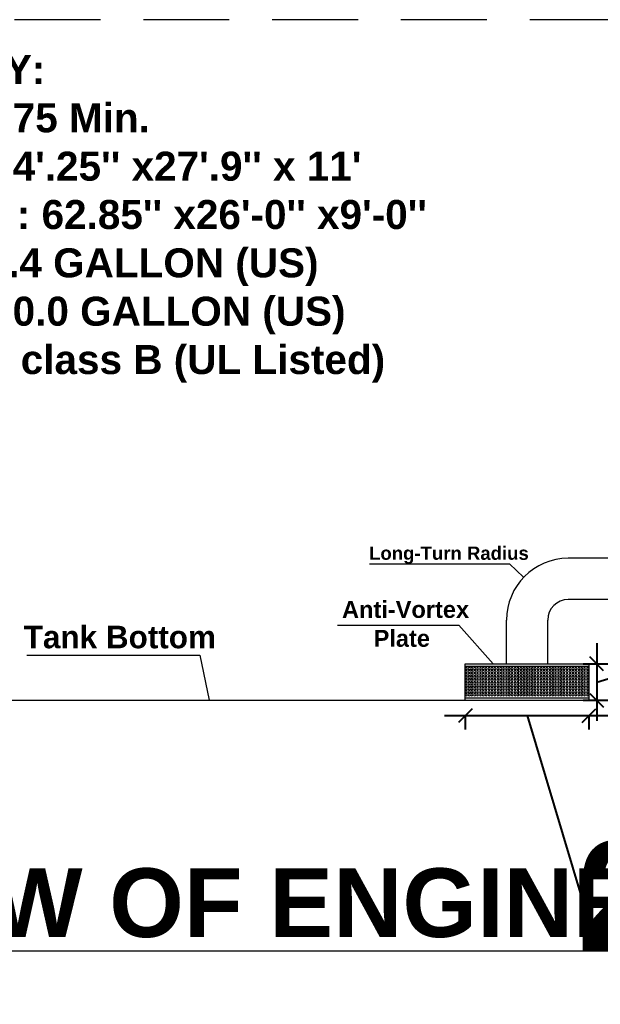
# Model space of a CAD drawing. Header units: inches. Extents: x -98933 to 1585249, y -3352739 to 192771.
# Drawn here: x 58702.5 to 58787, y 49781 to 49924.2 of the extents above; entities that cross this region are included whole.
import ezdxf

# ---------------------------------------------------------------- set-up
doc = ezdxf.new("R2010")
doc.units = ezdxf.units.IN
doc.header["$MEASUREMENT"] = 0
doc.header["$PDMODE"] = 35
doc.linetypes.add('HIDDEN', pattern=[0.375, 0.25, -0.125])
doc.layers.get('0').update_dxf_attribs({"lineweight": 0})
doc.layers.get('Defpoints').update_dxf_attribs({"lineweight": 0})
for name, color, linetype, lineweight in [('03 cable', 242, 'Continuous', 25), ('Col.Tex', 3, 'Continuous', 5), ('Diamention', 30, 'Continuous', 0), ('DIMINSON', 30, 'Continuous', 5), ('Text', 7, 'Continuous', 0)]:
    doc.layers.add(name, color=color, linetype=linetype, lineweight=lineweight)
doc.styles.add('DIM', font='times.ttf')
doc.styles.get("Standard").update_dxf_attribs({"font": 'arialbd.ttf', "height": 24})
doc.dimstyles.new('Dim-8', dxfattribs={"dimscale": 0, "dimtxt": 7, "dimasz": 3, "dimexe": 3, "dimexo": 2.5, "dimgap": 0.09375, "dimtad": 1, "dimtoh": 1, "dimdec": 0, "dimzin": 3, "dimdsep": 46, "dimlunit": 4, "dimtxsty": 'DIM', "dimblk": 'OBLIQUE', "dimcen": 11.34375, "dimdle": 3, "dimclrd": 256, "dimclre": 256, "dimclrt": 1, "dimadec": 0, "dimazin": 1, "dimtfac": 40, "dimtdec": 0, "dimtix": 1, "dimtofl": 0, "dimtmove": 1, "dimatfit": 3, "dimfxl": 1, "dimfrac": 1, "dimtolj": 1, "dimtzin": 0, "dimarcsym": 0})

# ---------------------------------------------------------------- blocks, each defined once
blk = doc.blocks.new('_Oblique')
at = {"color": 0, "linetype": 'ByBlock', "lineweight": -2}
blk.add_line((-0.5, -0.5), (0.5, 0.5), dxfattribs=at)
blk = doc.blocks.new('*D290')
at = {"linetype": 'Continuous', "lineweight": -2, "ltscale": 200, "transparency": 16777216}
for p, q in [((58764.34, 49822.97), (58788.34, 49822.97)), ((58767.34, 49822.97), (58767.34, 49820.97)), ((58776.34, 49822.97), (58784.21, 49796.73)), ((58785.34, 49823.04), (58785.34, 49820.97)), ((58784.21, 49796.73), (58784.4, 49796.73))]:
    blk.add_line(p, q, dxfattribs=at)
at = {"layer": 'Defpoints', "color": 0, "ltscale": 200, "transparency": 16777216}
for p in [(58767.34, 49825.21), (58785.34, 49825.54), (58785.34, 49822.97)]:
    blk.add_point(p, dxfattribs=at)
at = {"lineweight": -2, "ltscale": 200, "transparency": 16777216, "xscale": 2, "yscale": 2, "zscale": 2, "rotation": 180}
blk.add_blockref('_Oblique', (58767.34, 49822.97), dxfattribs=at)
at = {"lineweight": -2, "ltscale": 200, "transparency": 16777216, "xscale": 2, "yscale": 2, "zscale": 2}
blk.add_blockref('_Oblique', (58785.34, 49822.97), dxfattribs=at)
at = {"color": 0, "lineweight": 5, "ltscale": 200, "transparency": 16777216, "insert": (58801.39, 49796.73), "char_height": 24, "attachment_point": 5}
blk.add_mtext('\\A1;{\\H0.6667x;\\C30;24"}', dxfattribs=at)
blk = doc.blocks.new('*D291')
at = {"linetype": 'Continuous', "lineweight": -2, "ltscale": 200, "transparency": 16777216}
for p, q in [((58786.48, 49827.86), (58813.03, 49835.83)), ((58813.03, 49835.83), (58813.03, 49836.01)), ((58786.48, 49833.51), (58786.48, 49822.21)), ((58784.48, 49830.51), (58788.48, 49830.51)), ((58784.48, 49825.21), (58788.48, 49825.21))]:
    blk.add_line(p, q, dxfattribs=at)
at = {"layer": 'Defpoints', "color": 0, "ltscale": 200, "transparency": 16777216}
for p in [(58773.39, 49830.51), (58773.39, 49825.21), (58786.48, 49825.21)]:
    blk.add_point(p, dxfattribs=at)
at = {"lineweight": -2, "ltscale": 200, "transparency": 16777216, "xscale": 2, "yscale": 2, "zscale": 2}
for p, rotation in [((58786.48, 49830.51), 90), ((58786.48, 49825.21), 270)]:
    blk.add_blockref('_Oblique', p, dxfattribs=dict(at, rotation=rotation))
at = {"color": 0, "lineweight": 5, "ltscale": 200, "transparency": 16777216, "insert": (58813.03, 49846.57), "char_height": 24, "attachment_point": 5, "rotation": 90}
blk.add_mtext('\\A1;{\\H0.6667x;\\C30;5"}', dxfattribs=at)

msp = doc.modelspace()

# ---------------------------------------------------------------- linework, layer by layer
at = {"color": 8, "linetype": 'HIDDEN', "lineweight": 5, "ltscale": 50}
msp.add_line((58826.73, 49924.21, 0), (58435.79, 49924.21, 0), dxfattribs=at)
at = {"color": 1, "ltscale": 20}
for p, q in [((58855.34, 49845.87), (58782.34, 49845.87)), ((58855.34, 49839.87), (58782.34, 49839.87))]:
    msp.add_line(p, q, dxfattribs=at)
at = {"color": 7, "lineweight": 5, "ltscale": 20, "extrusion": (0, 0, -1)}
for centre in [(58767.52, 49829.81), (58767.52, 49829.39), (58767.93, 49829.81), (58767.93, 49829.39), (58768.31, 49829.81), (58768.31, 49829.39), (58768.71, 49829.81), (58768.71, 49829.39), (58769.13, 49829.81), (58769.13, 49829.39), (58769.55, 49829.81), (58769.55, 49829.39), (58769.97, 49829.81), (58769.97, 49829.39), (58770.39, 49829.81), (58770.39, 49829.81), (58770.39, 49829.39), (58770.39, 49829.39), (58770.81, 49829.81), (58770.81, 49829.39), (58771.23, 49829.81), (58771.23, 49829.39), (58771.65, 49829.81), (58771.65, 49829.39), (58772.07, 49829.81), (58772.07, 49829.39), (58772.49, 49829.81), (58772.49, 49829.39), (58772.92, 49829.81), (58772.92, 49829.39), (58773.34, 49829.81), (58773.34, 49829.39), (58773.75, 49829.81), (58773.75, 49829.39), (58774.17, 49829.81), (58774.17, 49829.39), (58774.59, 49829.81), (58774.59, 49829.39), (58774.59, 49828.97), (58775.01, 49829.81), (58775.01, 49829.39), (58775.43, 49829.81), (58775.43, 49829.39), (58775.43, 49828.97), (58775.85, 49829.81), (58775.85, 49829.39), (58776.27, 49829.81), (58776.27, 49829.39), (58776.27, 49828.97), (58776.69, 49829.81), (58776.69, 49829.39), (58777.11, 49829.81), (58777.11, 49829.39), (58777.11, 49828.97), (58777.53, 49829.81), (58777.53, 49829.39), (58777.96, 49829.81), (58777.96, 49829.39), (58777.96, 49828.97), (58778.38, 49829.81), (58778.38, 49829.39), (58778.8, 49829.81), (58778.8, 49829.39), (58779.22, 49829.81), (58779.22, 49829.39), (58779.65, 49829.81), (58779.65, 49829.39), (58780.07, 49829.81), (58780.07, 49829.39), (58780.07, 49828.97), (58780.49, 49829.81), (58780.49, 49829.39), (58780.91, 49829.81), (58780.91, 49829.39), (58780.91, 49828.97), (58781.33, 49829.81), (58781.33, 49829.39), (58781.75, 49829.81), (58781.75, 49829.39), (58781.75, 49828.97), (58782.17, 49829.81), (58782.17, 49829.39), (58782.6, 49829.81), (58782.6, 49829.39), (58782.6, 49828.97), (58783.02, 49829.81), (58783.02, 49829.39), (58783.44, 49829.81), (58783.44, 49829.39), (58783.86, 49829.81), (58783.86, 49829.39), (58784.28, 49829.81), (58784.28, 49829.39), (58784.7, 49829.81), (58784.7, 49829.39), (58785.12, 49829.81), (58785.12, 49829.39), (58767.52, 49828.97), (58767.52, 49828.55), (58767.52, 49828.13), (58767.52, 49827.71), (58767.93, 49828.97), (58767.93, 49828.55), (58767.93, 49828.13), (58767.93, 49827.71), (58768.31, 49828.97), (58768.31, 49828.55), (58768.31, 49828.13), (58768.31, 49827.71), (58768.71, 49828.97), (58768.71, 49828.55), (58768.71, 49828.13), (58768.71, 49827.71), (58769.13, 49828.97), (58769.13, 49828.55), (58769.13, 49828.13), (58769.13, 49827.71), (58769.55, 49828.97), (58769.55, 49828.55), (58769.55, 49828.13), (58769.55, 49827.71), (58769.97, 49828.97), (58769.97, 49828.55), (58769.97, 49828.13), (58769.97, 49827.71), (58770.39, 49828.97), (58770.39, 49828.97), (58770.39, 49828.55), (58770.39, 49828.55), (58770.39, 49828.13), (58770.39, 49828.13), (58770.39, 49827.71), (58770.39, 49827.71), (58770.81, 49828.97), (58770.81, 49828.55), (58770.81, 49828.13), (58770.81, 49827.71), (58771.23, 49828.97), (58771.23, 49828.55), (58771.23, 49828.13), (58771.23, 49827.71), (58771.65, 49828.97), (58771.65, 49828.55), (58771.65, 49828.13), (58771.65, 49827.71), (58772.07, 49828.97), (58772.07, 49828.55), (58772.07, 49828.13), (58772.07, 49827.71), (58772.49, 49828.97), (58772.49, 49828.55), (58772.49, 49828.13), (58772.49, 49827.71), (58772.92, 49828.97), (58772.92, 49828.55), (58772.92, 49828.13), (58772.92, 49827.71), (58773.34, 49828.97), (58773.34, 49828.55), (58773.34, 49828.13), (58773.34, 49827.71), (58773.75, 49828.97), (58773.75, 49828.55), (58773.75, 49828.13), (58773.75, 49827.71), (58774.17, 49828.97), (58774.17, 49828.55), (58774.17, 49828.13), (58774.17, 49827.71), (58774.59, 49828.55), (58774.59, 49828.13), (58774.59, 49827.71), (58775.01, 49828.97), (58775.01, 49828.55), (58775.01, 49828.13), (58775.01, 49827.71), (58775.43, 49828.55), (58775.43, 49828.13), (58775.43, 49827.71), (58775.85, 49828.97), (58775.85, 49828.55), (58775.85, 49828.13), (58775.85, 49827.71), (58776.27, 49828.55), (58776.27, 49828.13), (58776.27, 49827.71), (58776.69, 49828.97), (58776.69, 49828.55), (58776.69, 49828.13), (58776.69, 49827.71), (58777.11, 49828.55), (58777.11, 49828.13), (58777.11, 49827.71), (58777.53, 49828.97), (58777.53, 49828.55), (58777.53, 49828.13), (58777.53, 49827.71), (58777.96, 49828.55), (58777.96, 49828.13), (58777.96, 49827.71), (58778.38, 49828.97), (58778.38, 49828.55), (58778.38, 49828.13), (58778.38, 49827.71), (58778.8, 49828.97), (58778.8, 49828.55), (58778.8, 49828.13), (58778.8, 49827.71), (58779.22, 49828.97), (58779.22, 49828.55), (58779.22, 49828.13), (58779.22, 49827.71), (58779.65, 49828.97), (58779.65, 49828.55), (58779.65, 49828.13), (58779.65, 49827.71), (58780.07, 49828.55), (58780.07, 49828.13), (58780.07, 49827.71), (58780.49, 49828.97), (58780.49, 49828.55), (58780.49, 49828.13), (58780.49, 49827.71), (58780.91, 49828.55), (58780.91, 49828.13), (58780.91, 49827.71), (58781.33, 49828.97), (58781.33, 49828.55), (58781.33, 49828.13), (58781.33, 49827.71), (58781.75, 49828.55), (58781.75, 49828.13), (58781.75, 49827.71), (58782.17, 49828.97), (58782.17, 49828.55), (58782.17, 49828.13), (58782.17, 49827.71), (58782.6, 49828.55), (58782.6, 49828.13), (58782.6, 49827.71), (58783.02, 49828.97), (58783.02, 49828.55), (58783.02, 49828.13), (58783.02, 49827.71), (58783.44, 49828.97), (58783.44, 49828.55), (58783.44, 49828.13), (58783.44, 49827.71), (58783.86, 49828.97), (58783.86, 49828.55), (58783.86, 49828.13), (58783.86, 49827.71), (58784.28, 49828.97), (58784.28, 49828.55), (58784.28, 49828.13), (58784.28, 49827.71), (58784.7, 49828.97), (58784.7, 49828.55), (58784.7, 49828.13), (58784.7, 49827.71), (58785.12, 49828.97), (58785.12, 49828.55), (58785.12, 49828.13), (58785.12, 49827.71), (58767.52, 49827.29), (58767.52, 49826.87), (58767.52, 49826.44), (58767.93, 49827.29), (58767.93, 49826.87), (58767.93, 49826.44), (58768.31, 49827.29), (58768.31, 49826.87), (58768.31, 49826.44), (58768.71, 49827.29), (58768.71, 49826.87), (58768.71, 49826.44), (58769.13, 49827.29), (58769.13, 49826.87), (58769.13, 49826.44), (58769.55, 49827.29), (58769.55, 49826.87), (58769.55, 49826.44), (58769.97, 49827.29), (58769.97, 49826.87), (58769.97, 49826.44), (58770.39, 49827.29), (58770.39, 49827.29), (58770.39, 49826.87), (58770.39, 49826.87), (58770.39, 49826.44), (58770.39, 49826.44), (58770.81, 49827.29), (58770.81, 49826.87), (58770.81, 49826.44), (58771.23, 49827.29), (58771.23, 49826.87), (58771.23, 49826.44), (58771.65, 49827.29), (58771.65, 49826.87), (58771.65, 49826.44), (58772.07, 49827.29), (58772.07, 49826.87), (58772.07, 49826.44), (58772.49, 49827.29), (58772.49, 49826.87), (58772.49, 49826.44), (58772.92, 49827.29), (58772.92, 49826.87), (58772.92, 49826.44), (58773.34, 49827.29), (58773.34, 49826.87), (58773.34, 49826.44), (58773.75, 49827.29), (58773.75, 49826.87), (58773.75, 49826.44), (58774.17, 49827.29), (58774.17, 49826.87), (58774.17, 49826.44), (58774.59, 49827.29), (58774.59, 49826.87), (58774.59, 49826.44), (58775.01, 49827.29), (58775.01, 49826.87), (58775.01, 49826.44), (58775.43, 49827.29), (58775.43, 49826.87), (58775.43, 49826.44), (58775.85, 49827.29), (58775.85, 49826.87), (58775.85, 49826.44), (58776.27, 49827.29), (58776.27, 49826.87), (58776.27, 49826.44), (58776.69, 49827.29), (58776.69, 49826.87), (58776.69, 49826.44), (58777.11, 49827.29), (58777.11, 49826.87), (58777.11, 49826.44), (58777.53, 49827.29), (58777.53, 49826.87), (58777.53, 49826.44), (58777.96, 49827.29), (58777.96, 49826.87), (58777.96, 49826.44), (58778.38, 49827.29), (58778.38, 49826.87), (58778.38, 49826.44), (58778.8, 49827.29), (58778.8, 49826.87), (58778.8, 49826.44), (58779.22, 49827.29), (58779.22, 49826.87), (58779.22, 49826.44), (58779.65, 49827.29), (58779.65, 49826.87), (58779.65, 49826.44), (58780.07, 49827.29), (58780.07, 49826.87), (58780.07, 49826.44), (58780.49, 49827.29), (58780.49, 49826.87), (58780.49, 49826.44), (58780.91, 49827.29), (58780.91, 49826.87), (58780.91, 49826.44), (58781.33, 49827.29), (58781.33, 49826.87), (58781.33, 49826.44), (58781.75, 49827.29), (58781.75, 49826.87), (58781.75, 49826.44), (58782.17, 49827.29), (58782.17, 49826.87), (58782.17, 49826.44), (58782.6, 49827.29), (58782.6, 49826.87), (58782.6, 49826.44), (58783.02, 49827.29), (58783.02, 49826.87), (58783.02, 49826.44), (58783.44, 49827.29), (58783.44, 49826.87), (58783.44, 49826.44), (58783.86, 49827.29), (58783.86, 49826.87), (58783.86, 49826.44), (58784.28, 49827.29), (58784.28, 49826.87), (58784.28, 49826.44), (58784.7, 49827.29), (58784.7, 49826.87), (58784.7, 49826.44), (58785.12, 49827.29), (58785.12, 49826.87), (58785.12, 49826.44), (58767.52, 49826.02), (58767.93, 49826.02), (58768.31, 49826.02), (58768.71, 49826.02), (58769.13, 49826.02), (58769.55, 49826.02), (58769.97, 49826.02), (58770.39, 49826.02), (58770.39, 49826.02), (58770.81, 49826.02), (58771.23, 49826.02), (58771.65, 49826.02), (58772.07, 49826.02), (58772.49, 49826.02), (58772.92, 49826.02), (58773.34, 49826.02), (58773.75, 49826.02), (58774.17, 49826.02), (58774.59, 49826.02), (58775.01, 49826.02), (58775.43, 49826.02), (58775.85, 49826.02), (58776.27, 49826.02), (58776.69, 49826.02), (58777.11, 49826.02), (58777.53, 49826.02), (58777.96, 49826.02), (58778.38, 49826.02), (58778.8, 49826.02), (58779.22, 49826.02), (58779.65, 49826.02), (58780.07, 49826.02), (58780.49, 49826.02), (58780.91, 49826.02), (58781.33, 49826.02), (58781.75, 49826.02), (58782.17, 49826.02), (58782.6, 49826.02), (58783.02, 49826.02), (58783.44, 49826.02), (58783.86, 49826.02), (58784.28, 49826.02), (58784.7, 49826.02), (58785.12, 49826.02)]:
    msp.add_ellipse(centre, major_axis=(-0.106, 0.106), ratio=1, start_param=5.497787, end_param=11.780972, dxfattribs=at)
at = {"layer": '03 cable', "color": 8, "lineweight": 9}
msp.add_line((58482.57, 49825.21), (59082.57, 49825.21), dxfattribs=at)
at = {"layer": 'Col.Tex', "color": 1, "linetype": 'ByBlock', "lineweight": 5, "ltscale": 15}
for p, q in [((58767.34, 49830.51), (58785.34, 49830.51)), ((58767.34, 49825.21), (58767.34, 49830.51)), ((58767.34, 49830.18), (58785.34, 49830.18)), ((58785.34, 49830.51), (58785.34, 49825.21)), ((58767.34, 49825.54), (58785.34, 49825.54)), ((58767.34, 49825.21), (58785.34, 49825.21))]:
    msp.add_line(p, q, dxfattribs=at)
at = {"layer": 'Diamention', "color": 140, "lineweight": 5, "ltscale": 15}
for p, q in [((58753.38, 49845.07), (58773.8, 49845.07)), ((58773.8, 49845.07), (58775.81, 49843.12)), ((58748.75, 49836.14), (58766.4, 49836.14)), ((58766.4, 49836.14), (58771.4, 49830.51)), ((58703.5, 49831.79, -480.71), (58728.69, 49831.79, -480.71)), ((58728.69, 49831.79, -480.71), (58730.07, 49825.21))]:
    msp.add_line(p, q, dxfattribs=at)
at = {"layer": 'DIMINSON', "color": 1, "lineweight": 5, "ltscale": 3}
for p, q in [((58773.34, 49830.51), (58773.34, 49836.87)), ((58779.34, 49830.51), (58779.34, 49836.87))]:
    msp.add_line(p, q, dxfattribs=at)
for radius in [9, 3]:
    msp.add_arc((58782.34, 49836.87), radius, 90, 180, dxfattribs=at)

# ---------------------------------------------------------------- texts
at = {"color": 0, "lineweight": 5}
for s, height, p in [('Long-Turn Radius', 1.9328, (58753.34, 49845.64)), ('Anti-Vortex', 2.4575, (58749.4, 49837.19)), ('Tank Bottom', 3.2795, (58703.06, 49832.77, -480.71)), ('Plate', 2.457, (58754, 49832.99))]:
    msp.add_text(s, height=height, dxfattribs=at).set_placement(p)
at = {"layer": 'Text', "lineweight": 5, "attachment_point": 2}
for s, insert, char_height, width in [("{\\C0;FIRE TANK CAPACITY:\\PDURATION CONSIDERED: 75 Min.\\PWATER RESERVOIR SIZE (LXWXD): 64'.25'' x27'.9'' x 11'\\PWATER RESERVOIR CAPACITY(LXWXD) : 62.85'' x26'-0'' x9'-0''\\PWATER TANK CAPACITY: %%P 105118.4 GALLON (US)\\PREQUIRED TANK CAPACITY: %%P 56,260.0 GALLON (US)\\PAll pipes are ASTM A53 Sch40/ BS1387 class B (UL Listed)}", (58673.64, 49919.08), 4.2188, 210.0183), ('{\\L\\C84;A-A SECTIONAL VIEW OF ENGINE DRIVEN FIRE PUMP}', (58745.79, 49800.76), 10, 860.4691)]:
    msp.add_mtext(s, dxfattribs=dict(at, insert=insert, char_height=char_height, width=width))

# ---------------------------------------------------------------- dimensions: what is measured, and where the dimension line sits
at = {"color": 1, "lineweight": 5, "ltscale": 200}
for base, p1, p2, angle, text, picture, middle in [((58786.48, 49825.21), (58773.39, 49830.51), (58773.39, 49825.21), 90, '{\\H0.6667x;\\C30;<>}', '*D291', (58813.03, 49836.11)), ((58785.34, 49822.97), (58767.34, 49825.21), (58785.34, 49825.54), 180, '{\\H0.6667x;\\C30;24"}', '*D290', (58784.49, 49796.73))]:
    dim = msp.add_linear_dim(base=base, p1=p1, p2=p2, angle=angle, text=text, dimstyle='Dim-8', override={"dimscale": 1, "dimtxt": 6, "dimasz": 2, "dimexe": 2, "dimtad": 0, "dimtoh": 0, "dimtxsty": 'Standard', "dimcen": 0, "dimclrt": 0, "dimtfac": 80, "dimtix": 0, "dimldrblk": 'Oblique', "dimfxl": 2, "dimfxlon": 1, "dimarcsym": 1}, dxfattribs=at)
    dim.commit()
    dim.dimension.update_dxf_attribs({"geometry": picture, "text_midpoint": middle})

doc.saveas('drawing.dxf')
